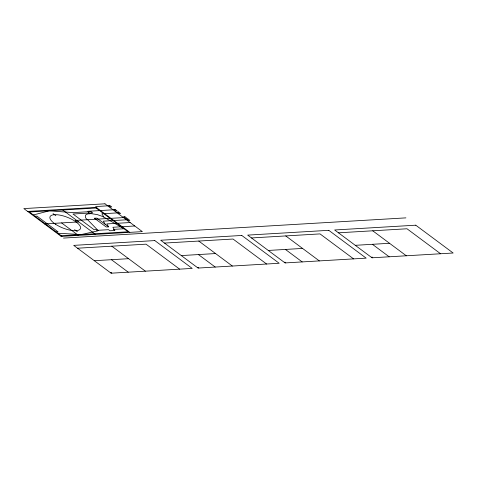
<?xml version="1.0" encoding="UTF-8"?>
<svg xmlns="http://www.w3.org/2000/svg" width="477" height="477" viewBox="0 0 477 477"><rect width="100%" height="100%" fill="white"/><g stroke="black" fill="none" stroke-linecap="round" stroke-linejoin="round"><path stroke-width="0.72" d="M33.348 214.966L49.28 210.828L73.178 212.617L90.904 211.573L92.621 212.855L72.993 214.012L94.112 229.717L96.014 229.61L97.737 230.886L81.179 234.559L57.908 233.241M94.535 218.186L96.92 218.156L108.553 226.813L106.788 223.916L130.138 222.538M108.506 226.915L106.15 226.945L94.512 218.287M107.695 205.843L95.692 206.553L96.557 207.99M27.666 211.43L96.205 207.388L129.78 232.365M96.986 207.966L29.359 212.003L61.259 235.733L128.086 231.792L96.187 208.061M113.025 209.808L87.947 211.287L89.211 213.392M35.065 216.248L36.973 216.135L58.087 231.846L56.185 231.959M89.443 213.714L89.819 213.69M117.187 212.903L101.869 213.809L103.795 217.017M123.495 217.595L75.247 220.446L76.213 222.043M44.462 223.928L78.735 221.906M126.447 219.796L103.336 221.155L105.262 224.363M134.764 225.979L112.9 227.267L114.826 230.474L109.978 230.761L108.523 229.675L97.022 230.355M63.483 238.077L405.915 217.87M77.518 248.213L146.057 244.17L179.638 269.153M164.499 243.079L233.038 239.037L266.619 264.019M251.48 237.951L320.019 233.903L353.6 258.886M338.461 232.818L407 228.775L440.581 253.752M94.321 260.71L128.587 258.689M181.302 255.577L215.568 253.555M268.283 250.449L302.549 248.428M355.264 245.315L389.53 243.294M88.507 213.016L89.08 213.141M89.348 213.642L89.92 213.762M371.344 257.276L372.31 257.121L372.758 257.759M284.364 262.41L284.817 262.565L284.835 262.082L285.777 262.887M197.383 267.543L198.349 267.382L198.796 268.02M60.543 235.888L61.515 235.727L61.956 236.365M110.402 272.671L110.855 272.826L110.867 272.343L111.815 273.154M372.734 230.796L406.315 255.779M372.4 244.302L389.178 256.787M285.753 235.93L319.334 260.907M285.419 249.435L302.197 261.921M198.772 241.058L232.353 266.041M198.438 254.569L215.216 267.054M114.826 230.474L113.371 229.389L124.014 228.763L103.02 216.63L97.219 214.572L91.495 213.69A17.458 6.201 21.3 0 0 88.078 213.893C84.19 213.946 84.65 218.472 87.613 219.706L97.88 230.308M88.794 213.076L89.634 213.702M97.582 230.081L98.179 230.528M111.791 246.192L145.366 271.174M61.932 209.409L95.513 234.386M53.066 213.648L55.869 215.729M74.591 229.658L77.387 231.739M111.457 259.703L128.235 272.182M61.599 222.914L78.377 235.399M104.958 203.804L23.85 208.592L61.247 236.413L142.349 231.625L104.958 203.804M109.698 205.42L108.279 205.504L110.318 207.018L111.737 206.935L109.698 205.42M115.064 209.409L113.645 209.492L115.684 211.013L117.103 210.929L115.064 209.409M118.552 212.009L117.139 212.092L119.178 213.607L120.592 213.523L118.552 212.009M124.861 216.695L123.442 216.785L125.481 218.299L126.9 218.216L124.861 216.695M127.812 218.895L126.393 218.979L128.432 220.493L129.851 220.41L127.812 218.895M154.81 240.587L73.708 245.375L111.099 273.196L192.207 268.408L154.81 240.587M241.791 235.459L160.689 240.241L198.08 268.062L279.188 263.274L241.791 235.459M328.772 230.325L247.67 235.113L285.061 262.928L366.169 258.146L328.772 230.325M415.753 225.192L334.651 229.98L372.042 257.801L453.15 253.013L415.753 225.192M55.6 224.285A16.349 5.807 21.3 0 0 80.422 228.716A16.349 5.807 21.3 0 0 59.661 215.079A16.349 5.807 21.3 0 0 55.6 224.285"/></g></svg>
